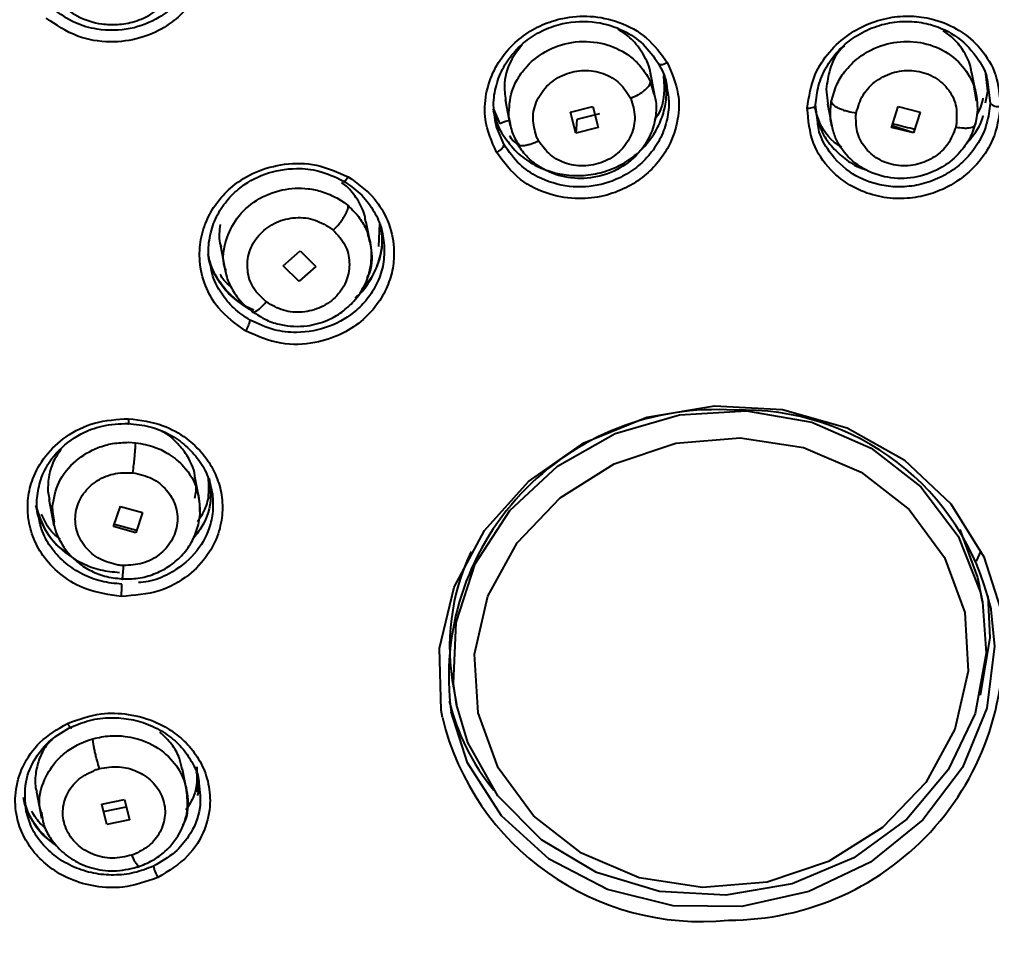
# Model space of a CAD drawing. Header units: millimetres. Extents: x 13235 to 13829, y -4257 to -3417.
# Drawn here: x 13454.55 to 13459.81, y -3762.68 to -3757.67 of the extents above; entities that cross this region are included whole.
import ezdxf

# ---------------------------------------------------------------- set-up
doc = ezdxf.new("R2010")
doc.units = ezdxf.units.MM
doc.header["$LTSCALE"] = 0.1
doc.layers.get('0').update_dxf_attribs({"lineweight": 15})
doc.layers.add('DIM', color=3, linetype='Continuous', lineweight=9)
doc.styles.add('ARIAL', font='arial.ttf')
doc.dimstyles.new('사본 ISO-25', dxfattribs={"dimtxt": 4, "dimasz": 3.5, "dimexe": 0.5, "dimexo": 0.625, "dimgap": 1.5, "dimtad": 1, "dimtih": 1, "dimtoh": 1, "dimdec": 1, "dimlfac": 4, "dimdsep": 46, "dimtxsty": 'ARIAL', "dimcen": 0, "dimclrd": 3, "dimclre": 3, "dimclrt": 3, "dimadec": 1, "dimazin": 0, "dimtfac": 1, "dimtdec": 1, "dimtmove": 0, "dimatfit": 3, "dimfxl": 1.25, "dimtfill": 1, "dimarcsym": 0})

# ---------------------------------------------------------------- blocks, each defined once
blk = doc.blocks.new('*D105')
at = {"layer": 'Defpoints', "color": 0, "transparency": 16777216}
for p in [(13444.4854, -3661.5441), (13548.0252, -4163.6001), (13562.3197, -4163.6001)]:
    blk.add_point(p, dxfattribs=at)
at = {"layer": 'DIM', "color": 3, "lineweight": -2, "transparency": 16777216}
for p, q in [((13445.1104, -3661.5441), (13562.8197, -3661.5441)), ((13562.3197, -3665.0441), (13562.3197, -3909.6312)), ((13562.3197, -4160.1001), (13562.3197, -3917.8754)), ((13548.6502, -4163.6001), (13562.8197, -4163.6001))]:
    blk.add_line(p, q, dxfattribs=at)
at = {"layer": 'DIM', "color": 3, "transparency": 16777216}
for points in [[(13561.7364, -3665.0441), (13562.903, -3665.0441), (13562.3197, -3661.5441)], [(13561.7364, -4160.1001), (13562.903, -4160.1001), (13562.3197, -4163.6001)]]:
    blk.add_solid(points, dxfattribs=at)
at = {"layer": 'DIM', "color": 3, "transparency": 16777216, "insert": (13562.3197, -3913.7533), "char_height": 4, "attachment_point": 5, "style": 'ARIAL', "bg_fill": 3, "box_fill_scale": 1.1, "bg_fill_color": 256, "bg_fill_true_color": 13158600, "bg_fill_transparency": 0}
blk.add_mtext('(2280)', dxfattribs=at)

msp = doc.modelspace()

# ---------------------------------------------------------------- linework, layer by layer
at = {"linetype": 'Continuous', "lineweight": 25}
for p, q in [((13457.991, -3758.0952), (13457.9631, -3757.9526)), ((13457.9488, -3757.9789), (13457.9642, -3758.0087)), ((13459.7321, -3758.095), (13459.706, -3757.9615)), ((13459.7909, -3758.0611), (13459.7801, -3757.9664)), ((13459.7875, -3757.9982), (13459.8036, -3758.1259)), ((13457.9642, -3758.0087), (13457.984, -3758.0769)), ((13458.9172, -3758.0491), (13458.926, -3758.1284)), ((13459.7303, -3758.1156), (13459.7179, -3758.0375)), ((13457.178, -3758.106), (13457.2058, -3758.2485)), ((13459.7792, -3758.1236), (13459.7909, -3758.0611)), ((13457.1515, -3758.2376), (13457.1174, -3758.1572)), ((13457.5321, -3758.1738), (13457.6537, -3758.1444)), ((13457.6535, -3758.1444), (13457.6819, -3758.2579)), ((13458.8713, -3758.2294), (13458.8594, -3758.1354)), ((13458.9235, -3758.1287), (13458.9469, -3758.2484)), ((13458.9398, -3758.1647), (13458.9444, -3758.1192)), ((13459.2704, -3758.2587), (13459.3067, -3758.1443)), ((13459.3066, -3758.1443), (13459.4257, -3758.1736)), ((13459.7356, -3758.16), (13459.7309, -3758.2055)), ((13457.1471, -3758.2738), (13457.1161, -3758.1674)), ((13457.2071, -3758.2381), (13457.1984, -3758.1971)), ((13457.5608, -3758.2881), (13457.5322, -3758.1738)), ((13457.567, -3758.2136), (13457.5605, -3758.2872)), ((13457.6894, -3758.184), (13457.567, -3758.2136)), ((13459.4256, -3758.1735), (13459.3895, -3758.287)), ((13459.7309, -3758.2055), (13459.7251, -3758.233)), ((13457.1726, -3758.3509), (13457.1319, -3758.2542)), ((13457.6819, -3758.2579), (13457.5605, -3758.2872)), ((13459.3896, -3758.287), (13459.2706, -3758.2577)), ((13459.3896, -3758.287), (13459.2739, -3758.2475)), ((13457.2444, -3758.3461), (13457.2412, -3758.3405)), ((13456.2672, -3758.6387), (13456.3072, -3758.6644)), ((13456.3072, -3758.6644), (13456.3297, -3758.6822)), ((13456.4497, -3758.8877), (13456.4265, -3758.7693)), ((13456.4974, -3758.7781), (13456.4934, -3758.901)), ((13455.6366, -3758.8983), (13455.6645, -3759.0411)), ((13455.9772, -3759.0063), (13456.0687, -3758.9261)), ((13456.0686, -3758.9262), (13456.1541, -3759.0103)), ((13456.0634, -3759.091), (13455.9773, -3759.0062)), ((13456.1541, -3759.0102), (13456.0626, -3759.0904)), ((13455.8188, -3759.2463), (13455.7747, -3759.2268)), ((13455.1415, -3759.9625), (13455.1774, -3759.9648)), ((13455.521, -3760.2601), (13455.4989, -3760.147)), ((13454.7027, -3760.2274), (13454.7112, -3760.2726)), ((13454.708, -3760.2708), (13454.7359, -3760.4135)), ((13454.739, -3760.3952), (13454.7267, -3760.3156)), ((13455.0587, -3760.4187), (13455.0956, -3760.3092)), ((13455.0955, -3760.3093), (13455.2153, -3760.3426)), ((13455.2153, -3760.3425), (13455.1785, -3760.452)), ((13455.1795, -3760.4522), (13455.0587, -3760.4186)), ((13455.0631, -3760.4058), (13455.1828, -3760.4391)), ((13459.7295, -3760.6059), (13459.7556, -3760.5507)), ((13459.7621, -3760.8258), (13459.746, -3760.7437)), ((13459.8042, -3761.0215), (13459.7927, -3760.7945)), ((13459.7513, -3761.332), (13459.8042, -3761.0215)), ((13456.8998, -3761.2997), (13456.9159, -3761.3818)), ((13454.8732, -3761.5956), (13454.918, -3761.5769)), ((13454.918, -3761.5769), (13454.9465, -3761.5679)), ((13455.4539, -3761.8446), (13455.4322, -3761.7331)), ((13454.6409, -3761.8552), (13454.6688, -3761.9979)), ((13454.9949, -3761.923), (13455.1172, -3761.8977)), ((13455.1172, -3761.8977), (13455.1449, -3762.0072)), ((13455.0226, -3762.0326), (13454.995, -3761.923)), ((13455.0048, -3761.9618), (13455.127, -3761.9364)), ((13455.1453, -3762.007), (13455.0226, -3762.0325))]:
    msp.add_line(p, q, dxfattribs=at)
at = {"linetype": 'Continuous', "lineweight": 25, "flags": 128}
for points in [[(13458.0083, -3757.9108), (13458.0096, -3757.9139), (13458.0127, -3757.916), (13458.0173, -3757.917), (13458.0233, -3757.9168), (13458.0306, -3757.9155), (13458.0386, -3757.913), (13458.0473, -3757.9096), (13458.0561, -3757.9053)], [(13458.8143, -3758.1529), (13458.8239, -3758.1525), (13458.8329, -3758.1515), (13458.841, -3758.1499), (13458.848, -3758.1477), (13458.8534, -3758.1451), (13458.8573, -3758.1421), (13458.8593, -3758.1388), (13458.8594, -3758.1354)], [(13456.3005, -3758.5457), (13456.3011, -3758.5488), (13456.3029, -3758.5501), (13456.3056, -3758.5497), (13456.3091, -3758.5476), (13456.3134, -3758.5438), (13456.3182, -3758.5385), (13456.3234, -3758.532), (13456.3287, -3758.5244)], [(13456.8386, -3761.4537), (13456.8314, -3761.4132), (13456.8224, -3761.0775), (13456.9022, -3760.7464), (13457.0661, -3760.4394), (13457.3045, -3760.174), (13457.6037, -3759.9659), (13457.9463, -3759.8271), (13458.3123, -3759.7656), (13458.6804, -3759.7851), (13459.0294, -3759.8843), (13459.3388, -3760.0576), (13459.5907, -3760.2949), (13459.7705, -3760.5823), (13459.861, -3760.8651)], [(13456.9159, -3761.3818), (13456.8994, -3761.2686), (13456.9133, -3760.9392), (13457.0169, -3760.6202), (13457.2035, -3760.3315), (13457.4614, -3760.0913), (13457.7745, -3759.9148), (13458.123, -3759.8129), (13458.4851, -3759.7922), (13458.8381, -3759.8539), (13459.1597, -3759.9941), (13459.4297, -3760.204), (13459.6311, -3760.4705), (13459.7514, -3760.7768), (13459.7621, -3760.8258)], [(13455.1399, -3759.8346), (13455.1395, -3759.8434), (13455.1391, -3759.851), (13455.1388, -3759.8572), (13455.1385, -3759.8617), (13455.1382, -3759.8644), (13455.138, -3759.865), (13455.1378, -3759.8637), (13455.1378, -3759.8604)], [(13458.2472, -3762.3739), (13457.9048, -3762.3206), (13457.5926, -3762.1879), (13457.3321, -3761.9848), (13457.1408, -3761.7253), (13457.0319, -3761.427), (13457.0128, -3761.1102), (13457.0847, -3760.7965), (13457.2428, -3760.5073), (13457.4763, -3760.2623), (13457.7693, -3760.0783), (13458.1018, -3759.9676), (13458.4511, -3759.9379), (13458.7935, -3759.9913), (13459.1057, -3760.124), (13459.3662, -3760.327), (13459.5575, -3760.5865), (13459.6664, -3760.8849), (13459.6855, -3761.2017), (13459.6136, -3761.5153), (13459.4555, -3761.8045), (13459.222, -3762.0495), (13458.929, -3762.2336), (13458.5965, -3762.3442), (13458.2472, -3762.3739)], [(13459.6401, -3760.4353), (13459.7354, -3760.6947), (13459.746, -3760.7437)], [(13459.7621, -3760.8258), (13459.7829, -3761.1036), (13459.7237, -3761.4304), (13459.5775, -3761.7367), (13459.3535, -3762.0032), (13459.0657, -3762.2132), (13458.7323, -3762.3535), (13458.3741, -3762.4153), (13458.0137, -3762.3947), (13457.6738, -3762.2929), (13457.3757, -3762.1164), (13457.1381, -3761.8763), (13456.9759, -3761.5877), (13456.9159, -3761.3818)], [(13459.8053, -3760.8518), (13459.8277, -3761.0661), (13459.7863, -3761.4031), (13459.6544, -3761.7234), (13459.4402, -3762.0069), (13459.1572, -3762.2357), (13458.8233, -3762.3955), (13458.4593, -3762.4762), (13458.0881, -3762.4728), (13457.7331, -3762.3854), (13457.4166, -3762.2196), (13457.1585, -3761.9858), (13456.9749, -3761.6986), (13456.8856, -3761.4226)], [(13454.8083, -3761.4849), (13454.8129, -3761.4924), (13454.8174, -3761.4988), (13454.8215, -3761.5037), (13454.8251, -3761.5071), (13454.828, -3761.5087), (13454.8301, -3761.5084), (13454.8314, -3761.5064), (13454.8317, -3761.5026)]]:
    msp.add_lwpolyline(points, dxfattribs=at)
at = {"linetype": 'Continuous', "lineweight": 25}
for centre, radius, start, end in [((13459.8483, -3758.0807), 0.0636, 225.2704, 279.9589), ((13457.217, -3758.3518), 0.1317, 97.2094, 119.8324), ((13457.1085, -3758.3267), 0.0685, 289.2709, 339.2729), ((13455.6612, -3759.2756), 0.1389, 323.0366, 349.4898), ((13458.3184, -3761.231), 1.4455, 86.0554, 187.6139), ((13458.4664, -3761.1627), 1.3746, 13.0735, 92.0267), ((13458.0924, -3761.0706), 1.2144, 154.7774, 190.8757), ((13453.3167, -3760.7163), 1.7865, 357.415, 359.5323), ((13458.3894, -3761.0655), 1.4852, 269.9032, 7.7577), ((13458.0812, -3761.0642), 1.2423, 193.9797, 219.0446), ((13458.241, -3761.1156), 1.4425, 193.5528, 275.806), ((13455.4409, -3762.2296), 0.1682, 189.5998, 212.2738)]:
    msp.add_arc(centre, radius, start, end, dxfattribs=at)
for points, knots in [([(13456.1846, -3750.0755), (13455.8821, -3750.1416), (13455.457, -3750.2345), (13454.8419, -3750.4204), (13454.3233, -3750.6005), (13453.7184, -3750.8503), (13453.1004, -3751.1496), (13452.4752, -3751.5032), (13451.8572, -3751.9094), (13451.2566, -3752.3668), (13450.682, -3752.8734), (13450.1412, -3753.4265), (13449.6406, -3754.0233), (13449.1862, -3754.6604), (13448.7833, -3755.3344), (13448.436, -3756.041), (13448.1514, -3756.7764), (13447.9414, -3757.4716), (13447.8593, -3757.9246), (13447.8238, -3758.1201)], [0, 0, 0, 0, 0.072858, 0.102382, 0.151396, 0.20232, 0.256976, 0.314058, 0.373046, 0.433526, 0.495213, 0.557901, 0.621443, 0.685734, 0.750702, 0.816301, 0.882503, 0.949299, 1, 1, 1, 1]), ([(13457.8264, -3769.9208), (13457.3753, -3769.9051), (13456.465, -3769.8734), (13455.0185, -3769.5966), (13453.5094, -3769.0945), (13452.0286, -3768.311), (13450.7112, -3767.3006), (13449.6177, -3766.1061), (13448.7598, -3764.7416), (13448.201, -3763.3304), (13447.9089, -3761.9047), (13447.8564, -3760.5721), (13448.0047, -3759.2767), (13448.3532, -3757.9497), (13448.9669, -3756.5572), (13449.8849, -3755.1791), (13451.0493, -3753.9411), (13452.4057, -3752.8997), (13453.9405, -3752.0653), (13455.5147, -3751.5059), (13457.0953, -3751.173), (13458.1096, -3751.1334), (13458.6223, -3751.1134)], [0, 0, 0, 0, 0.041768, 0.084276, 0.137195, 0.191649, 0.244568, 0.299021, 0.351941, 0.406395, 0.452689, 0.499999, 0.541767, 0.584275, 0.637195, 0.691649, 0.744569, 0.799023, 0.851943, 0.906397, 0.952691, 1, 1, 1, 1]), ([(13458.6223, -3751.1134), (13459.0734, -3751.1289), (13459.9835, -3751.1602), (13461.4299, -3751.436), (13462.9389, -3751.9375), (13464.4196, -3752.7205), (13465.7373, -3753.7323), (13466.8307, -3754.9264), (13467.6887, -3756.2911), (13468.2715, -3757.7628), (13468.573, -3759.3263), (13468.5795, -3760.9096), (13468.2906, -3762.4955), (13467.72, -3764.0119), (13466.8734, -3765.442), (13465.79, -3766.7204), (13464.4809, -3767.8323), (13463.0067, -3768.7289), (13461.3832, -3769.3954), (13459.6451, -3769.8351), (13458.4405, -3769.8919), (13457.8264, -3769.9208)], [0, 0, 0, 0, 0.041773, 0.084286, 0.13721, 0.19167, 0.244595, 0.299054, 0.351979, 0.406439, 0.459364, 0.513823, 0.566748, 0.621208, 0.674132, 0.728592, 0.781517, 0.835976, 0.888901, 0.94336, 1, 1, 1, 1]), ([(13458.3325, -3752.3823), (13458.2563, -3752.3838), (13457.9486, -3752.3898), (13457.4381, -3752.4389), (13456.8744, -3752.5226), (13456.3052, -3752.6375), (13455.7229, -3752.7885), (13455.0506, -3753.0133), (13454.3815, -3753.2901), (13453.778, -3753.5943), (13453.334, -3753.8558), (13453.0256, -3754.0539), (13452.7612, -3754.235), (13452.4803, -3754.443), (13452.227, -3754.6458), (13451.9901, -3754.8478), (13451.6812, -3755.1292), (13451.3278, -3755.4878), (13450.9685, -3755.9018), (13450.6936, -3756.2563), (13450.4118, -3756.6574), (13450.1531, -3757.0737), (13449.9029, -3757.5425), (13449.6801, -3758.0257), (13449.4913, -3758.5204), (13449.3518, -3758.9782), (13449.2546, -3759.3658), (13449.1711, -3759.7792), (13449.1033, -3760.2464), (13449.0828, -3760.5858), (13449.0731, -3760.745)], [0, 0, 0, 0, 0.016152, 0.06518, 0.108195, 0.136441, 0.187727, 0.235089, 0.286244, 0.341117, 0.378772, 0.39631, 0.419682, 0.447617, 0.471622, 0.489801, 0.515124, 0.562464, 0.599762, 0.635688, 0.661677, 0.708732, 0.745176, 0.781227, 0.829118, 0.865649, 0.890819, 0.920962, 0.962932, 1, 1, 1, 1]), ([(13455.3963, -3756.9252), (13455.4347, -3756.9644), (13455.5048, -3757.0358), (13455.5665, -3757.1829), (13455.5797, -3757.3278), (13455.5481, -3757.4629), (13455.4946, -3757.5666), (13455.4216, -3757.6518), (13455.3251, -3757.7249), (13455.1974, -3757.7808), (13455.0345, -3757.8019), (13454.8517, -3757.7721), (13454.7484, -3757.7018), (13454.6944, -3757.665)], [0, 0, 0, 0, 0.101929, 0.185933, 0.299556, 0.376403, 0.449663, 0.519328, 0.585392, 0.672932, 0.771234, 0.880251, 1, 1, 1, 1]), ([(13455.5174, -3757.2217), (13455.52, -3757.2567), (13455.5252, -3757.327), (13455.5003, -3757.4301), (13455.4537, -3757.5233), (13455.3877, -3757.6019), (13455.2896, -3757.6769), (13455.1475, -3757.7323), (13454.9871, -3757.7345), (13454.8406, -3757.6936), (13454.7679, -3757.6417), (13454.728, -3757.6133)], [0, 0, 0, 0, 0.09578, 0.192149, 0.285708, 0.376529, 0.464691, 0.610535, 0.766024, 0.871547, 1, 1, 1, 1]), ([(13454.6559, -3757.3002), (13454.6544, -3757.3083), (13454.6454, -3757.3558), (13454.6704, -3757.4361), (13454.7148, -3757.5243), (13454.7765, -3757.5975), (13454.8669, -3757.6631), (13454.9755, -3757.6982), (13455.0825, -3757.7024), (13455.1755, -3757.6855), (13455.2713, -3757.6441), (13455.3228, -3757.5956), (13455.3495, -3757.5704)], [0, 0, 0, 0, 0.025593, 0.149287, 0.248701, 0.336038, 0.450486, 0.59548, 0.681622, 0.77809, 0.884738, 1, 1, 1, 1]), ([(13457.1311, -3758.3913), (13457.1062, -3758.3335), (13457.0626, -3758.2326), (13457.0702, -3758.0758), (13457.1123, -3757.9481), (13457.1841, -3757.8407), (13457.2739, -3757.7581), (13457.3771, -3757.6984), (13457.4995, -3757.6591), (13457.6436, -3757.6483), (13457.8017, -3757.6819), (13457.9539, -3757.7651), (13458.0213, -3757.8575), (13458.0561, -3757.9053)], [0, 0, 0, 0, 0.120667, 0.21073, 0.298186, 0.376477, 0.451807, 0.522703, 0.593579, 0.684213, 0.782157, 0.887406, 1, 1, 1, 1]), ([(13457.1319, -3758.2542), (13457.1249, -3758.2198), (13457.1106, -3758.1499), (13457.1233, -3758.042), (13457.1603, -3757.9409), (13457.2197, -3757.8527), (13457.2967, -3757.7801), (13457.3882, -3757.7254), (13457.514, -3757.6829), (13457.6662, -3757.6771), (13457.8157, -3757.7248), (13457.933, -3757.8031), (13457.9827, -3757.8743), (13458.0083, -3757.9108)], [0, 0, 0, 0, 0.080939, 0.164797, 0.246644, 0.325229, 0.401909, 0.47978, 0.556924, 0.689283, 0.802154, 0.898413, 1, 1, 1, 1]), ([(13458.8143, -3758.1529), (13458.8236, -3758.0904), (13458.8399, -3757.9812), (13458.9292, -3757.8457), (13459.0321, -3757.7522), (13459.1498, -3757.6891), (13459.2702, -3757.6568), (13459.3907, -3757.6508), (13459.5157, -3757.6717), (13459.6442, -3757.7277), (13459.761, -3757.8296), (13459.8465, -3757.9726), (13459.855, -3758.0851), (13459.8593, -3758.1433)], [0, 0, 0, 0, 0.120535, 0.210535, 0.298079, 0.374841, 0.451939, 0.522806, 0.593655, 0.684315, 0.782255, 0.887469, 1, 1, 1, 1]), ([(13458.8594, -3758.1354), (13458.8631, -3758.1004), (13458.8704, -3758.0302), (13458.9134, -3757.9309), (13458.9772, -3757.8423), (13459.0619, -3757.7685), (13459.1625, -3757.7146), (13459.2716, -3757.6849), (13459.38, -3757.6796), (13459.5033, -3757.7001), (13459.6369, -3757.7631), (13459.7342, -3757.8729), (13459.7826, -3757.9575), (13459.7873, -3757.9968), (13459.7875, -3757.9982)], [0, 0, 0, 0, 0.082523, 0.165061, 0.246314, 0.329013, 0.414741, 0.497523, 0.577384, 0.654352, 0.777287, 0.90638, 0.996653, 1, 1, 1, 1]), ([(13457.9255, -3757.86), (13457.9063, -3757.8313), (13457.8704, -3757.7778), (13457.8155, -3757.7416), (13457.79, -3757.7248)], [0, 0, 0, 0, 0.536733, 1, 1, 1, 1]), ([(13459.7031, -3757.9618), (13459.7024, -3757.9534), (13459.6988, -3757.913), (13459.666, -3757.8492), (13459.6149, -3757.7795), (13459.5705, -3757.7474), (13459.5507, -3757.7331)], [0, 0, 0, 0, 0.088886, 0.432064, 0.745894, 1, 1, 1, 1]), ([(13457.1984, -3758.1971), (13457.2004, -3758.1505), (13457.2036, -3758.0777), (13457.2473, -3757.9874), (13457.3073, -3757.9071), (13457.4096, -3757.8296), (13457.5592, -3757.7847), (13457.7129, -3757.7953), (13457.8271, -3757.848), (13457.9036, -3757.9121), (13457.9333, -3757.9561), (13457.9488, -3757.9789)], [0, 0, 0, 0, 0.137735, 0.215126, 0.288964, 0.425401, 0.56743, 0.712031, 0.843333, 0.918563, 1, 1, 1, 1]), ([(13458.9444, -3758.1192), (13458.9524, -3758.0874), (13458.9669, -3758.0297), (13459.0183, -3757.9474), (13459.0995, -3757.8654), (13459.2238, -3757.8022), (13459.3741, -3757.7834), (13459.5182, -3757.8153), (13459.6372, -3757.8941), (13459.7034, -3757.9909), (13459.7331, -3758.0814), (13459.7347, -3758.1331), (13459.7356, -3758.16)], [0, 0, 0, 0, 0.086781, 0.157281, 0.249064, 0.378152, 0.496957, 0.619465, 0.744559, 0.861048, 0.927774, 1, 1, 1, 1]), ([(13457.27, -3757.8105), (13457.2484, -3757.8378), (13457.1964, -3757.9037), (13457.1679, -3758.0165), (13457.1786, -3758.0921), (13457.1827, -3758.121)], [0, 0, 0, 0, 0.304944, 0.734854, 1, 1, 1, 1]), ([(13459.015, -3757.8149), (13459.0064, -3757.8231), (13458.97, -3757.858), (13458.9317, -3757.9396), (13458.922, -3758.0126), (13458.9172, -3758.0491)], [0, 0, 0, 0, 0.13436, 0.567115, 1, 1, 1, 1]), ([(13457.9652, -3757.9694), (13457.9651, -3757.9669), (13457.9639, -3757.928), (13457.9441, -3757.8929), (13457.9255, -3757.86)], [0, 0, 0, 0, 0.063317, 1, 1, 1, 1]), ([(13458.0561, -3757.9053), (13458.0803, -3757.9606), (13458.1232, -3758.0586), (13458.1185, -3758.2186), (13458.0767, -3758.3445), (13458.0094, -3758.4464), (13457.9321, -3758.524), (13457.832, -3758.5887), (13457.7113, -3758.6327), (13457.5697, -3758.649), (13457.4116, -3758.6245), (13457.2454, -3758.5442), (13457.1707, -3758.4443), (13457.1311, -3758.3913)], [0, 0, 0, 0, 0.115846, 0.20532, 0.30441, 0.366897, 0.434361, 0.506805, 0.584213, 0.666513, 0.763284, 0.874453, 1, 1, 1, 1]), ([(13457.348, -3758.3057), (13457.339, -3758.2734), (13457.3209, -3758.2087), (13457.3462, -3758.1073), (13457.4074, -3758.0218), (13457.4987, -3757.9637), (13457.6058, -3757.9418), (13457.7121, -3757.9598), (13457.8051, -3758.0135), (13457.8405, -3758.0714), (13457.8581, -3758.1004)], [0, 0, 0, 0, 0.124865, 0.250196, 0.375239, 0.500017, 0.624702, 0.749522, 0.874626, 1, 1, 1, 1]), ([(13458.0083, -3757.9108), (13458.0262, -3757.9441), (13458.0485, -3757.9857), (13458.0531, -3758.0318), (13458.0541, -3758.041)], [0, 0, 0, 0, 0.801323, 1, 1, 1, 1]), ([(13459.0797, -3758.1774), (13459.0893, -3758.1442), (13459.1086, -3758.0779), (13459.1853, -3757.9991), (13459.2844, -3757.9517), (13459.3942, -3757.9432), (13459.4974, -3757.9747), (13459.5776, -3758.0415), (13459.6262, -3758.1338), (13459.6232, -3758.202), (13459.6218, -3758.2361)], [0, 0, 0, 0, 0.1250713, 0.2503639, 0.3753648, 0.5001012, 0.6247538, 0.7495529, 0.8746443, 1, 1, 1, 1]), ([(13457.1602, -3758.2875), (13457.1823, -3758.32), (13457.2246, -3758.3823), (13457.3128, -3758.4495), (13457.4045, -3758.4929), (13457.5015, -3758.5164), (13457.6027, -3758.5203), (13457.7068, -3758.5023), (13457.8049, -3758.463), (13457.9094, -3758.3926), (13457.9882, -3758.2978), (13458.0351, -3758.1897), (13458.0572, -3758.088), (13458.0483, -3758.0162), (13458.0434, -3757.9768)], [0, 0, 0, 0, 0.0915361, 0.1755703, 0.2521082, 0.3211609, 0.3989612, 0.476906, 0.5550359, 0.6333915, 0.7587987, 0.8299742, 0.906639, 1, 1, 1, 1]), ([(13458.0353, -3757.9766), (13458.0376, -3758.0025), (13458.0445, -3758.0806), (13458.0253, -3758.1678), (13457.9888, -3758.2121), (13457.9872, -3758.214)], [0, 0, 0, 0, 0.321141, 0.97062, 1, 1, 1, 1]), ([(13458.0541, -3758.041), (13458.0589, -3758.0685), (13458.0697, -3758.1291), (13458.0554, -3758.2261), (13458.0188, -3758.3242), (13457.9587, -3758.4122), (13457.8817, -3758.4834), (13457.7937, -3758.5355), (13457.6757, -3758.5765), (13457.5214, -3758.5866), (13457.3684, -3758.5395), (13457.2472, -3758.4572), (13457.1987, -3758.3882), (13457.1726, -3758.3509)], [0, 0, 0, 0, 0.066295, 0.145906, 0.228482, 0.310443, 0.389466, 0.465571, 0.538784, 0.667436, 0.802838, 0.893478, 1, 1, 1, 1]), ([(13457.9642, -3758.0087), (13457.9635, -3758.015), (13457.9624, -3758.0247), (13457.9497, -3758.0411), (13457.9361, -3758.0543), (13457.9189, -3758.0675), (13457.8936, -3758.0838), (13457.8721, -3758.0939), (13457.8581, -3758.1004)], [0, 0, 0, 0, 0.243137, 0.372935, 0.504739, 0.635853, 0.763663, 1, 1, 1, 1]), ([(13457.984, -3758.0769), (13457.9872, -3758.0868), (13457.9988, -3758.1225), (13457.9958, -3758.1943), (13457.9706, -3758.3019), (13457.8952, -3758.4141), (13457.7702, -3758.5016), (13457.627, -3758.5398), (13457.4794, -3758.5287), (13457.3677, -3758.4785), (13457.2894, -3758.4128), (13457.2597, -3758.3688), (13457.2444, -3758.3461)], [0, 0, 0, 0, 0.029624, 0.106652, 0.200064, 0.339057, 0.466488, 0.599403, 0.719892, 0.850976, 0.923318, 1, 1, 1, 1]), ([(13457.8581, -3758.1004), (13457.8685, -3758.1333), (13457.8887, -3758.1974), (13457.8667, -3758.2977), (13457.8108, -3758.3831), (13457.7234, -3758.4449), (13457.6169, -3758.4716), (13457.5106, -3758.4582), (13457.4172, -3758.4105), (13457.379, -3758.3571), (13457.3599, -3758.3303)], [0, 0, 0, 0, 0.129909, 0.253103, 0.374834, 0.500547, 0.629266, 0.755203, 0.87703, 1, 1, 1, 1]), ([(13459.7645, -3758.0983), (13459.7613, -3758.1147), (13459.7554, -3758.1457), (13459.74, -3758.174), (13459.7327, -3758.1874)], [0, 0, 0, 0, 0.5284572, 1, 1, 1, 1]), ([(13457.1143, -3758.1563), (13457.1159, -3758.1688), (13457.122, -3758.215), (13457.144, -3758.2569), (13457.1602, -3758.2875)], [0, 0, 0, 0, 0.268525, 1, 1, 1, 1]), ([(13459.8593, -3758.1433), (13459.8507, -3758.2033), (13459.8353, -3758.3097), (13459.7467, -3758.4494), (13459.6444, -3758.542), (13459.5331, -3758.6017), (13459.4262, -3758.6352), (13459.3067, -3758.6469), (13459.1807, -3758.6309), (13459.0514, -3758.5809), (13458.9297, -3758.4871), (13458.8307, -3758.3404), (13458.82, -3758.2179), (13458.8143, -3758.1529)], [0, 0, 0, 0, 0.115837, 0.20532, 0.304486, 0.367013, 0.434486, 0.506905, 0.584256, 0.666585, 0.763359, 0.874503, 1, 1, 1, 1]), ([(13459.0013, -3758.3631), (13458.9931, -3758.3585), (13458.9338, -3758.3254), (13458.881, -3758.2474), (13458.8621, -3758.1728), (13458.8571, -3758.153)], [0, 0, 0, 0, 0.104288, 0.761757, 1, 1, 1, 1]), ([(13459.8036, -3758.1259), (13459.7995, -3758.163), (13459.7914, -3758.2374), (13459.7447, -3758.3392), (13459.6781, -3758.427), (13459.5944, -3758.4971), (13459.497, -3758.5477), (13459.3938, -3758.5758), (13459.2914, -3758.5819), (13459.1693, -3758.5645), (13459.0319, -3758.5032), (13458.9287, -3758.3913), (13458.8773, -3758.2934), (13458.8725, -3758.2425), (13458.8713, -3758.2294)], [0, 0, 0, 0, 0.085205, 0.170428, 0.247395, 0.327229, 0.406439, 0.482811, 0.556366, 0.627127, 0.751472, 0.882345, 0.969941, 1, 1, 1, 1]), ([(13458.9444, -3758.1192), (13458.9476, -3758.125), (13458.9524, -3758.1339), (13458.9706, -3758.1459), (13458.9884, -3758.1548), (13459.0097, -3758.1628), (13459.0399, -3758.1715), (13459.0641, -3758.1751), (13459.0797, -3758.1774)], [0, 0, 0, 0, 0.239396, 0.368321, 0.499999, 0.631677, 0.760603, 1, 1, 1, 1]), ([(13457.1991, -3758.2069), (13457.2039, -3758.2348), (13457.2132, -3758.2898), (13457.243, -3758.3371), (13457.2577, -3758.3605)], [0, 0, 0, 0, 0.507224, 1, 1, 1, 1]), ([(13458.8694, -3758.2139), (13458.8776, -3758.2385), (13458.896, -3758.2937), (13458.9484, -3758.3657), (13459.0188, -3758.4298), (13459.0818, -3758.4708), (13459.1249, -3758.4834), (13459.1352, -3758.4865)], [0, 0, 0, 0, 0.198645, 0.446231, 0.669602, 0.920607, 1, 1, 1, 1]), ([(13458.946, -3758.243), (13458.9459, -3758.2424), (13458.9383, -3758.2174), (13458.939, -3758.1907), (13458.9398, -3758.1647)], [0, 0, 0, 0, 0.022125, 1, 1, 1, 1]), ([(13459.0774, -3758.1959), (13459.0777, -3758.1928), (13459.0783, -3758.1866), (13459.0792, -3758.1805), (13459.0797, -3758.1774)], [0, 0, 0, 0, 0.498382, 1, 1, 1, 1]), ([(13459.6178, -3758.2552), (13459.6059, -3758.2872), (13459.5826, -3758.3496), (13459.5058, -3758.4204), (13459.4113, -3758.4625), (13459.306, -3758.4697), (13459.2062, -3758.4393), (13459.1288, -3758.3766), (13459.0799, -3758.2916), (13459.0782, -3758.228), (13459.0774, -3758.1959)], [0, 0, 0, 0, 0.129039, 0.251836, 0.374259, 0.500609, 0.628869, 0.753959, 0.875844, 1, 1, 1, 1]), ([(13459.6722, -3758.3472), (13459.6842, -3758.3341), (13459.7253, -3758.2889), (13459.7585, -3758.2341), (13459.7663, -3758.1927), (13459.7663, -3758.1925)], [0, 0, 0, 0, 0.290551, 0.998058, 1, 1, 1, 1]), ([(13459.7251, -3758.233), (13459.7157, -3758.2615), (13459.6985, -3758.3139), (13459.6442, -3758.3929), (13459.5585, -3758.4713), (13459.4301, -3758.528), (13459.2826, -3758.5398), (13459.1434, -3758.5029), (13459.0316, -3758.4225), (13458.968, -3758.3287), (13458.9518, -3758.2655), (13458.946, -3758.243)], [0, 0, 0, 0, 0.087552, 0.160537, 0.271573, 0.409507, 0.538743, 0.672555, 0.805348, 0.930661, 1, 1, 1, 1]), ([(13459.3957, -3758.2677), (13459.3918, -3758.2668), (13459.3522, -3758.2571), (13459.3126, -3758.2473), (13459.2768, -3758.2385)], [0, 0, 0, 0, 0.096569, 1, 1, 1, 1]), ([(13459.6178, -3758.2552), (13459.6327, -3758.2573), (13459.6557, -3758.2606), (13459.6819, -3758.2602), (13459.6995, -3758.258), (13459.7129, -3758.2538), (13459.725, -3758.2463), (13459.7251, -3758.2382), (13459.7251, -3758.233)], [0, 0, 0, 0, 0.23902, 0.367697, 0.499178, 0.630779, 0.759801, 1, 1, 1, 1]), ([(13459.6218, -3758.2361), (13459.6212, -3758.2393), (13459.6201, -3758.2457), (13459.6186, -3758.252), (13459.6178, -3758.2552)], [0, 0, 0, 0, 0.49993, 1, 1, 1, 1]), ([(13457.2445, -3758.3463), (13457.2377, -3758.3417), (13457.2203, -3758.3301), (13457.209, -3758.3129), (13457.2021, -3758.3024)], [0, 0, 0, 0, 0.387633, 1, 1, 1, 1]), ([(13457.3599, -3758.3303), (13457.3577, -3758.3263), (13457.3534, -3758.3182), (13457.3498, -3758.3099), (13457.348, -3758.3057)], [0, 0, 0, 0, 0.497787, 1, 1, 1, 1]), ([(13457.3599, -3758.3303), (13457.3458, -3758.3366), (13457.3242, -3758.3464), (13457.2973, -3758.3538), (13457.2784, -3758.3569), (13457.2628, -3758.3569), (13457.2471, -3758.3533), (13457.2435, -3758.3455), (13457.2412, -3758.3405)], [0, 0, 0, 0, 0.237044, 0.365343, 0.496856, 0.628829, 0.758453, 1, 1, 1, 1]), ([(13455.7721, -3759.3591), (13455.7195, -3759.3209), (13455.6276, -3759.2544), (13455.5509, -3759.1169), (13455.5201, -3758.9885), (13455.5263, -3758.864), (13455.5615, -3758.7528), (13455.6207, -3758.6549), (13455.7076, -3758.5659), (13455.8288, -3758.4913), (13455.986, -3758.4485), (13456.1642, -3758.4507), (13456.2726, -3758.4993), (13456.3287, -3758.5244)], [0, 0, 0, 0, 0.120626, 0.21067, 0.298159, 0.376483, 0.451831, 0.522722, 0.593595, 0.68423, 0.782172, 0.887414, 1, 1, 1, 1]), ([(13455.5841, -3759.0037), (13455.5805, -3758.9891), (13455.5684, -3758.9403), (13455.5758, -3758.8538), (13455.6055, -3758.7531), (13455.6598, -3758.6633), (13455.7459, -3758.5745), (13455.8762, -3758.5001), (13456.0314, -3758.4732), (13456.179, -3758.4886), (13456.258, -3758.5257), (13456.3005, -3758.5457)], [0, 0, 0, 0, 0.044154, 0.147462, 0.250234, 0.349898, 0.446491, 0.598596, 0.758318, 0.87002, 1, 1, 1, 1]), ([(13456.3287, -3758.5244), (13456.3794, -3758.5607), (13456.4692, -3758.6251), (13456.55, -3758.7641), (13456.58, -3758.8908), (13456.5749, -3759.0085), (13456.548, -3759.1098), (13456.4942, -3759.2105), (13456.4112, -3759.3028), (13456.2952, -3759.3809), (13456.1429, -3759.4315), (13455.9539, -3759.4381), (13455.8351, -3759.3865), (13455.7721, -3759.3591)], [0, 0, 0, 0, 0.115851, 0.205327, 0.3044149, 0.3669347, 0.4344079, 0.5068344, 0.5842001, 0.6665224, 0.7633032, 0.8744688, 1, 1, 1, 1]), ([(13455.6611, -3759.0187), (13455.6605, -3759.0168), (13455.6454, -3758.9693), (13455.6605, -3758.8709), (13455.7204, -3758.7436), (13455.8287, -3758.6446), (13455.9661, -3758.5884), (13456.0921, -3758.5826), (13456.1926, -3758.6027), (13456.2417, -3758.6264), (13456.2672, -3758.6387)], [0, 0, 0, 0, 0.007328, 0.177973, 0.335021, 0.496969, 0.662329, 0.816321, 0.904526, 1, 1, 1, 1]), ([(13456.4242, -3758.7697), (13456.4225, -3758.758), (13456.4161, -3758.7144), (13456.3806, -3758.6472), (13456.3363, -3758.5868), (13456.302, -3758.5626), (13456.2932, -3758.5564)], [0, 0, 0, 0, 0.139669, 0.523103, 0.87833, 1, 1, 1, 1]), ([(13456.3005, -3758.5457), (13456.3325, -3758.5672), (13456.3965, -3758.6103), (13456.4643, -3758.6978), (13456.5103, -3758.7939), (13456.5194, -3758.8613), (13456.5241, -3758.8956)], [0, 0, 0, 0, 0.260379, 0.520814, 0.756027, 1, 1, 1, 1]), ([(13456.2483, -3758.8133), (13456.2589, -3758.802), (13456.2753, -3758.7847), (13456.2946, -3758.7593), (13456.3077, -3758.7397), (13456.3181, -3758.7214), (13456.3279, -3758.7), (13456.329, -3758.6892), (13456.3297, -3758.6822)], [0, 0, 0, 0, 0.2390194, 0.3676958, 0.4991771, 0.6307784, 0.7598004, 1, 1, 1, 1]), ([(13456.3297, -3758.6822), (13456.3513, -3758.7034), (13456.3912, -3758.7426), (13456.4359, -3758.8236), (13456.4599, -3758.9281), (13456.4587, -3759.0213), (13456.4322, -3759.0669), (13456.4299, -3759.071)], [0, 0, 0, 0, 0.207035, 0.382596, 0.638388, 0.967589, 1, 1, 1, 1]), ([(13455.6363, -3758.7823), (13455.6315, -3758.8165), (13455.6255, -3758.8585), (13455.6386, -3758.898), (13455.6411, -3758.9053)], [0, 0, 0, 0, 0.815328, 1, 1, 1, 1]), ([(13455.8855, -3759.2024), (13455.86, -3759.1785), (13455.8091, -3759.1308), (13455.7778, -3759.0314), (13455.7874, -3758.9295), (13455.8389, -3758.8382), (13455.9238, -3758.7717), (13456.0289, -3758.7407), (13456.1406, -3758.7473), (13456.202, -3758.783), (13456.2327, -3758.8008)], [0, 0, 0, 0, 0.125071, 0.250364, 0.375365, 0.500101, 0.624754, 0.749553, 0.874644, 1, 1, 1, 1]), ([(13456.3663, -3759.1795), (13456.3697, -3759.177), (13456.4005, -3759.1541), (13456.4439, -3759.0954), (13456.4994, -3758.9893), (13456.5201, -3758.878), (13456.5073, -3758.8029), (13456.5034, -3758.7797)], [0, 0, 0, 0, 0.027362, 0.252336, 0.477961, 0.839188, 1, 1, 1, 1]), ([(13456.5044, -3758.7874), (13456.5089, -3758.8226), (13456.518, -3758.8937), (13456.4917, -3758.9979), (13456.4526, -3759.08), (13456.4154, -3759.1193), (13456.403, -3759.1323)], [0, 0, 0, 0, 0.297568, 0.601344, 0.867384, 1, 1, 1, 1]), ([(13455.8084, -3759.2531), (13455.8337, -3759.2699), (13455.8815, -3759.3016), (13455.9825, -3759.3336), (13456.0981, -3759.339), (13456.2109, -3759.3079), (13456.2958, -3759.2595), (13456.3677, -3759.1951), (13456.4295, -3759.1024), (13456.4566, -3758.9997), (13456.4556, -3758.9054), (13456.4418, -3758.8568), (13456.4347, -3758.8315)], [0, 0, 0, 0, 0.092017, 0.173932, 0.314149, 0.428703, 0.516603, 0.605818, 0.716764, 0.847633, 0.920906, 1, 1, 1, 1]), ([(13456.2483, -3758.8133), (13456.2719, -3758.839), (13456.3179, -3758.8893), (13456.341, -3758.9875), (13456.3263, -3759.0853), (13456.2718, -3759.1732), (13456.1851, -3759.2358), (13456.0817, -3759.2626), (13455.9744, -3759.2543), (13455.9154, -3759.2198), (13455.8855, -3759.2024)], [0, 0, 0, 0, 0.12887, 0.251483, 0.374003, 0.500595, 0.628637, 0.753091, 0.874836, 1, 1, 1, 1]), ([(13456.2327, -3758.8008), (13456.2354, -3758.8028), (13456.2407, -3758.8069), (13456.2458, -3758.8112), (13456.2483, -3758.8133)], [0, 0, 0, 0, 0.49993, 1, 1, 1, 1]), ([(13456.5241, -3758.8956), (13456.5238, -3758.9299), (13456.5232, -3758.9974), (13456.4917, -3759.0934), (13456.4422, -3759.1778), (13456.3599, -3759.2664), (13456.2294, -3759.3448), (13456.0698, -3759.3738), (13455.9196, -3759.3581), (13455.8405, -3759.321), (13455.7977, -3759.3009)], [0, 0, 0, 0, 0.106228, 0.208647, 0.307285, 0.402175, 0.568934, 0.744443, 0.861929, 1, 1, 1, 1]), ([(13455.57, -3758.9389), (13455.5702, -3758.9429), (13455.5725, -3758.9996), (13455.6209, -3759.0848), (13455.6984, -3759.1798), (13455.7571, -3759.2187), (13455.7853, -3759.2375)], [0, 0, 0, 0, 0.032012, 0.459009, 0.739098, 1, 1, 1, 1]), ([(13455.7751, -3759.2267), (13455.7488, -3759.2085), (13455.6965, -3759.1721), (13455.6363, -3759.102), (13455.5916, -3759.0265), (13455.5772, -3758.972), (13455.5704, -3758.9461)], [0, 0, 0, 0, 0.2592475, 0.5153567, 0.7692446, 1, 1, 1, 1]), ([(13455.7977, -3759.3009), (13455.7674, -3759.2807), (13455.7067, -3759.2403), (13455.6397, -3759.1569), (13455.5966, -3759.0766), (13455.5875, -3759.0233), (13455.5841, -3759.0037)], [0, 0, 0, 0, 0.2813227, 0.5626962, 0.8397059, 1, 1, 1, 1]), ([(13455.6956, -3759.1199), (13455.6811, -3759.1086), (13455.6569, -3759.0899), (13455.642, -3759.0642), (13455.636, -3759.0539)], [0, 0, 0, 0, 0.599606, 1, 1, 1, 1]), ([(13455.6629, -3759.0187), (13455.6644, -3759.031), (13455.6694, -3759.0721), (13455.7, -3759.1371), (13455.7507, -3759.2089), (13455.7975, -3759.2441), (13455.8207, -3759.2615)], [0, 0, 0, 0, 0.124803, 0.420024, 0.713011, 1, 1, 1, 1]), ([(13455.8049, -3759.2483), (13455.8061, -3759.2519), (13455.8081, -3759.258), (13455.8176, -3759.2575), (13455.8283, -3759.2535), (13455.8414, -3759.245), (13455.8602, -3759.2298), (13455.8755, -3759.2132), (13455.8855, -3759.2024)], [0, 0, 0, 0, 0.193012, 0.3298, 0.469508, 0.609216, 0.746004, 1, 1, 1, 1]), ([(13455.1014, -3760.7969), (13455.035, -3760.788), (13454.9191, -3760.7725), (13454.7785, -3760.6896), (13454.6836, -3760.5944), (13454.6217, -3760.4858), (13454.5928, -3760.375), (13454.592, -3760.264), (13454.6201, -3760.149), (13454.6859, -3760.031), (13454.8001, -3759.9238), (13454.9569, -3759.8456), (13455.0775, -3759.8384), (13455.1399, -3759.8346)], [0, 0, 0, 0, 0.1206383, 0.2106826, 0.2981356, 0.374823, 0.4518455, 0.5227256, 0.5935866, 0.6842285, 0.7821737, 0.8874168, 1, 1, 1, 1]), ([(13455.1399, -3759.8346), (13455.2036, -3759.8428), (13455.3165, -3759.8575), (13455.4615, -3759.9398), (13455.5556, -3760.0344), (13455.6142, -3760.1372), (13455.645, -3760.2359), (13455.6519, -3760.3459), (13455.6289, -3760.4619), (13455.5694, -3760.5806), (13455.4636, -3760.6922), (13455.3023, -3760.7827), (13455.171, -3760.7919), (13455.1014, -3760.7969)], [0, 0, 0, 0, 0.115863, 0.205351, 0.304464, 0.367061, 0.434565, 0.506974, 0.584275, 0.666619, 0.763394, 0.874528, 1, 1, 1, 1]), ([(13454.6533, -3760.3699), (13454.6511, -3760.3625), (13454.6399, -3760.3238), (13454.6433, -3760.249), (13454.6688, -3760.1348), (13454.7438, -3760.0118), (13454.8644, -3759.9192), (13455.0014, -3759.8661), (13455.0901, -3759.8624), (13455.1378, -3759.8604)], [0, 0, 0, 0, 0.02952, 0.155141, 0.283635, 0.480499, 0.68722, 0.831782, 1, 1, 1, 1]), ([(13455.1378, -3759.8604), (13455.1772, -3759.8644), (13455.256, -3759.8725), (13455.3621, -3759.9166), (13455.4524, -3759.9788), (13455.5227, -3760.0566), (13455.5734, -3760.1467), (13455.587, -3760.2119), (13455.5936, -3760.2439)], [0, 0, 0, 0, 0.1764615, 0.3529612, 0.5123654, 0.6777077, 0.8417939, 1, 1, 1, 1]), ([(13455.4986, -3760.1471), (13455.4985, -3760.1461), (13455.4951, -3760.1018), (13455.4616, -3760.0358), (13455.4003, -3759.9615), (13455.3569, -3759.9208), (13455.3268, -3759.9073), (13455.3225, -3759.9053)], [0, 0, 0, 0, 0.009764, 0.44581, 0.691683, 0.955562, 1, 1, 1, 1]), ([(13454.7753, -3760.0005), (13454.7616, -3760.0196), (13454.7308, -3760.0627), (13454.7047, -3760.141), (13454.7034, -3760.1985), (13454.7027, -3760.2274)], [0, 0, 0, 0, 0.284432, 0.640523, 1, 1, 1, 1]), ([(13454.7267, -3760.3156), (13454.7349, -3760.2688), (13454.7515, -3760.1743), (13454.8462, -3760.0589), (13454.9549, -3759.9948), (13455.0553, -3759.9657), (13455.112, -3759.9636), (13455.1415, -3759.9625)], [0, 0, 0, 0, 0.24718, 0.498834, 0.727346, 0.858272, 1, 1, 1, 1]), ([(13455.1628, -3760.1273), (13455.1647, -3760.1126), (13455.1678, -3760.09), (13455.1713, -3760.0578), (13455.1736, -3760.0334), (13455.1755, -3760.0109), (13455.1772, -3759.985), (13455.1773, -3759.9727), (13455.1774, -3759.9648)], [0, 0, 0, 0, 0.238525, 0.366984, 0.498331, 0.629922, 0.759081, 1, 1, 1, 1]), ([(13455.1774, -3759.9648), (13455.2137, -3759.9712), (13455.2788, -3759.9828), (13455.3678, -3760.0287), (13455.4536, -3760.1016), (13455.5211, -3760.2126), (13455.5237, -3760.3038), (13455.5249, -3760.3463)], [0, 0, 0, 0, 0.183835, 0.329682, 0.506588, 0.769776, 1, 1, 1, 1]), ([(13455.084, -3760.6271), (13455.0494, -3760.6183), (13454.98, -3760.6009), (13454.8996, -3760.5314), (13454.8528, -3760.4417), (13454.8472, -3760.3418), (13454.8834, -3760.2473), (13454.9559, -3760.1728), (13455.0546, -3760.1263), (13455.1267, -3760.127), (13455.1628, -3760.1273)], [0, 0, 0, 0, 0.124865, 0.250196, 0.375239, 0.500017, 0.624702, 0.749522, 0.874626, 1, 1, 1, 1]), ([(13455.1628, -3760.1273), (13455.1987, -3760.1353), (13455.2685, -3760.1509), (13455.3497, -3760.2173), (13455.3992, -3760.3028), (13455.4102, -3760.4015), (13455.3788, -3760.4978), (13455.3105, -3760.5745), (13455.2172, -3760.6243), (13455.1478, -3760.628), (13455.1129, -3760.6298)], [0, 0, 0, 0, 0.129909, 0.253103, 0.374834, 0.500547, 0.629266, 0.755203, 0.87703, 1, 1, 1, 1]), ([(13455.4983, -3760.2656), (13455.5011, -3760.2522), (13455.5092, -3760.213), (13455.5028, -3760.1732), (13455.4986, -3760.1471)], [0, 0, 0, 0, 0.340929, 1, 1, 1, 1]), ([(13455.5702, -3760.1544), (13455.5726, -3760.19), (13455.5771, -3760.2562), (13455.5497, -3760.3378), (13455.5227, -3760.379), (13455.5129, -3760.394)], [0, 0, 0, 0, 0.424371, 0.791182, 1, 1, 1, 1]), ([(13455.5819, -3760.2709), (13455.583, -3760.2645), (13455.5898, -3760.2276), (13455.5829, -3760.1902), (13455.5773, -3760.1593)], [0, 0, 0, 0, 0.174965, 1, 1, 1, 1]), ([(13455.579, -3760.1798), (13455.5821, -3760.2076), (13455.5907, -3760.2852), (13455.5571, -3760.3994), (13455.5031, -3760.4673), (13455.4843, -3760.491)], [0, 0, 0, 0, 0.266552, 0.744196, 1, 1, 1, 1]), ([(13455.0994, -3760.702), (13455.13, -3760.7022), (13455.1905, -3760.7024), (13455.2784, -3760.6784), (13455.3589, -3760.6377), (13455.4288, -3760.5792), (13455.4838, -3760.5053), (13455.5185, -3760.42), (13455.5321, -3760.3291), (13455.5217, -3760.2695), (13455.5166, -3760.2401)], [0, 0, 0, 0, 0.124263, 0.245605, 0.367154, 0.491241, 0.618502, 0.74749, 0.875449, 1, 1, 1, 1]), ([(13455.5936, -3760.2439), (13455.5957, -3760.2752), (13455.5998, -3760.3367), (13455.5741, -3760.4493), (13455.503, -3760.5752), (13455.3788, -3760.6697), (13455.2688, -3760.7167), (13455.2106, -3760.7206), (13455.1931, -3760.7218)], [0, 0, 0, 0, 0.140146, 0.274968, 0.511836, 0.761141, 0.928009, 1, 1, 1, 1]), ([(13454.8051, -3760.5564), (13454.8004, -3760.5539), (13454.75, -3760.5267), (13454.6827, -3760.4398), (13454.653, -3760.3492), (13454.6381, -3760.304)], [0, 0, 0, 0, 0.048603, 0.525751, 1, 1, 1, 1]), ([(13454.6387, -3760.3039), (13454.6476, -3760.3371), (13454.6681, -3760.4142), (13454.7497, -3760.5289), (13454.8648, -3760.6121), (13454.9864, -3760.6569), (13455.056, -3760.664), (13455.0908, -3760.6675)], [0, 0, 0, 0, 0.172039, 0.399317, 0.675955, 0.837969, 1, 1, 1, 1]), ([(13454.7262, -3760.3134), (13454.7288, -3760.3547), (13454.7346, -3760.444), (13454.7942, -3760.5461), (13454.8669, -3760.6174), (13454.9385, -3760.6625), (13455.0222, -3760.6943), (13455.0828, -3760.6997), (13455.1136, -3760.7024)], [0, 0, 0, 0, 0.202928, 0.43834, 0.568282, 0.705866, 0.850988, 1, 1, 1, 1]), ([(13455.1032, -3760.7309), (13455.066, -3760.7272), (13454.9916, -3760.7198), (13454.888, -3760.6792), (13454.7965, -3760.6196), (13454.7226, -3760.5409), (13454.672, -3760.4557), (13454.6588, -3760.3955), (13454.6533, -3760.3699)], [0, 0, 0, 0, 0.172988, 0.346006, 0.516336, 0.689695, 0.868527, 1, 1, 1, 1]), ([(13454.7713, -3760.4869), (13454.7646, -3760.4825), (13454.7293, -3760.4591), (13454.6949, -3760.4107), (13454.6756, -3760.3664), (13454.6692, -3760.3519)], [0, 0, 0, 0, 0.136452, 0.718796, 1, 1, 1, 1]), ([(13455.1129, -3760.6298), (13455.1081, -3760.6295), (13455.0984, -3760.629), (13455.0888, -3760.6277), (13455.084, -3760.6271)], [0, 0, 0, 0, 0.497787, 1, 1, 1, 1]), ([(13455.1055, -3760.7013), (13455.1055, -3760.7021), (13455.1057, -3760.7052), (13455.1065, -3760.7025), (13455.1076, -3760.6966), (13455.1089, -3760.6849), (13455.1106, -3760.6647), (13455.112, -3760.6436), (13455.1129, -3760.6298)], [0, 0, 0, 0, 0.053571, 0.21402, 0.377932, 0.541845, 0.702294, 1, 1, 1, 1]), ([(13457.9143, -3769.1133), (13458.1379, -3769.1089), (13458.6293, -3769.0992), (13459.3304, -3769.0213), (13460.0267, -3768.8978), (13460.7231, -3768.7269), (13461.5072, -3768.4719), (13462.3432, -3768.1149), (13463.1342, -3767.6853), (13463.8677, -3767.199), (13464.5375, -3766.6641), (13465.1666, -3766.0565), (13465.6663, -3765.4731), (13466.082, -3764.9007), (13466.4052, -3764.3803), (13466.6723, -3763.8695), (13466.9066, -3763.3425), (13467.0936, -3762.8264), (13467.2345, -3762.328), (13467.344, -3761.8367), (13467.4276, -3761.3193), (13467.4525, -3760.9264), (13467.4641, -3760.7428)], [0, 0, 0, 0, 0.0464086, 0.1019943, 0.1457751, 0.1926353, 0.2502527, 0.3164034, 0.3813084, 0.4380493, 0.5012503, 0.5626126, 0.6246974, 0.6667243, 0.7164237, 0.7588041, 0.7939083, 0.8444623, 0.8813604, 0.9103249, 0.9580831, 1, 1, 1, 1]), ([(13454.8083, -3761.4849), (13454.8681, -3761.4634), (13454.974, -3761.4254), (13455.1446, -3761.4304), (13455.2777, -3761.4688), (13455.3845, -3761.5299), (13455.4648, -3761.5999), (13455.5308, -3761.6902), (13455.574, -3761.799), (13455.5871, -3761.9265), (13455.5561, -3762.0686), (13455.4654, -3762.2176), (13455.3564, -3762.2842), (13455.2987, -3762.3195)], [0, 0, 0, 0, 0.115851, 0.20533, 0.304427, 0.366961, 0.434433, 0.506843, 0.584178, 0.666519, 0.76331, 0.874477, 1, 1, 1, 1]), ([(13454.8317, -3761.5026), (13454.8681, -3761.4885), (13454.9407, -3761.4601), (13455.0565, -3761.4503), (13455.1684, -3761.4629), (13455.272, -3761.4974), (13455.3635, -3761.5521), (13455.4378, -3761.6219), (13455.4879, -3761.7017), (13455.5189, -3761.7647), (13455.5195, -3761.8008), (13455.5195, -3761.8074)], [0, 0, 0, 0, 0.13248, 0.26499, 0.38466, 0.508789, 0.631967, 0.750729, 0.865109, 0.975141, 1, 1, 1, 1]), ([(13455.2987, -3762.3195), (13455.2363, -3762.3416), (13455.1273, -3762.3802), (13454.9602, -3762.3726), (13454.825, -3762.3341), (13454.7125, -3762.269), (13454.6271, -3762.1877), (13454.5665, -3762.0945), (13454.5283, -3761.9843), (13454.5212, -3761.8546), (13454.562, -3761.7125), (13454.6555, -3761.5761), (13454.7562, -3761.516), (13454.8083, -3761.4849)], [0, 0, 0, 0, 0.120602, 0.210632, 0.298126, 0.376505, 0.45188, 0.522757, 0.593614, 0.684266, 0.78221, 0.887441, 1, 1, 1, 1]), ([(13454.5851, -3761.9604), (13454.5802, -3761.9071), (13454.5708, -3761.8067), (13454.6284, -3761.6738), (13454.7148, -3761.5693), (13454.792, -3761.5252), (13454.8317, -3761.5026)], [0, 0, 0, 0, 0.291688, 0.549548, 0.768548, 1, 1, 1, 1]), ([(13455.4299, -3761.7337), (13455.4258, -3761.7139), (13455.4159, -3761.6658), (13455.3756, -3761.5952), (13455.3317, -3761.553), (13455.3097, -3761.5318)], [0, 0, 0, 0, 0.258845, 0.62746, 1, 1, 1, 1]), ([(13454.7263, -3761.5714), (13454.715, -3761.5829), (13454.6831, -3761.6157), (13454.6525, -3761.6807), (13454.6343, -3761.7611), (13454.6313, -3761.8209), (13454.6412, -3761.8521), (13454.6423, -3761.8556)], [0, 0, 0, 0, 0.1505595, 0.4284911, 0.6804667, 0.9639227, 1, 1, 1, 1]), ([(13454.9465, -3761.5679), (13454.9776, -3761.5612), (13455.0352, -3761.5489), (13455.134, -3761.5532), (13455.2471, -3761.5829), (13455.3594, -3761.6568), (13455.4397, -3761.7694), (13455.4659, -3761.8977), (13455.4591, -3761.9934), (13455.433, -3762.0343), (13455.4317, -3762.0363)], [0, 0, 0, 0, 0.107507, 0.198669, 0.331493, 0.502436, 0.661473, 0.824285, 0.991337, 1, 1, 1, 1]), ([(13454.9826, -3761.7294), (13454.9782, -3761.7153), (13454.9714, -3761.6935), (13454.9631, -3761.6618), (13454.9574, -3761.6377), (13454.9527, -3761.6152), (13454.948, -3761.5891), (13454.9471, -3761.5762), (13454.9465, -3761.5679)], [0, 0, 0, 0, 0.239018, 0.367695, 0.499176, 0.630777, 0.7598, 1, 1, 1, 1]), ([(13454.6668, -3761.9655), (13454.6643, -3761.957), (13454.6488, -3761.9053), (13454.672, -3761.805), (13454.7293, -3761.7047), (13454.8013, -3761.6361), (13454.8485, -3761.6095), (13454.8732, -3761.5956)], [0, 0, 0, 0, 0.059725, 0.366749, 0.660421, 0.822627, 1, 1, 1, 1]), ([(13455.1583, -3762.1981), (13455.123, -3762.2062), (13455.0523, -3762.2225), (13454.9436, -3762.1986), (13454.8538, -3762.1419), (13454.7952, -3762.0579), (13454.777, -3761.9601), (13454.8022, -3761.8639), (13454.8657, -3761.7807), (13454.9305, -3761.7505), (13454.963, -3761.7354)], [0, 0, 0, 0, 0.125071, 0.250364, 0.375365, 0.500101, 0.624754, 0.749553, 0.874644, 1, 1, 1, 1]), ([(13454.963, -3761.7354), (13454.9662, -3761.7343), (13454.9727, -3761.7322), (13454.9793, -3761.7303), (13454.9826, -3761.7294)], [0, 0, 0, 0, 0.499931, 1, 1, 1, 1]), ([(13454.9826, -3761.7294), (13455.0179, -3761.7237), (13455.0867, -3761.7125), (13455.188, -3761.7403), (13455.2709, -3761.7959), (13455.3261, -3761.8769), (13455.3438, -3761.9715), (13455.3211, -3762.0635), (13455.2646, -3762.1433), (13455.2061, -3762.1751), (13455.1766, -3762.1911)], [0, 0, 0, 0, 0.1290378, 0.2518342, 0.374257, 0.5006059, 0.6288661, 0.7539574, 0.8758427, 1, 1, 1, 1]), ([(13455.5094, -3761.7201), (13455.5107, -3761.7737), (13455.5126, -3761.8577), (13455.4661, -3761.9294), (13455.4493, -3761.9553)], [0, 0, 0, 0, 0.638931, 1, 1, 1, 1]), ([(13455.5136, -3761.8561), (13455.5162, -3761.8379), (13455.5212, -3761.8012), (13455.5127, -3761.7648), (13455.5084, -3761.7465)], [0, 0, 0, 0, 0.495717, 1, 1, 1, 1]), ([(13455.5115, -3761.7643), (13455.5181, -3761.801), (13455.5249, -3761.8389), (13455.5125, -3761.8741), (13455.5122, -3761.8751)], [0, 0, 0, 0, 0.970478, 1, 1, 1, 1]), ([(13455.1881, -3762.2628), (13455.2163, -3762.2519), (13455.2703, -3762.231), (13455.356, -3762.1677), (13455.4283, -3762.073), (13455.4661, -3761.9498), (13455.4564, -3761.8708), (13455.4519, -3761.8347)], [0, 0, 0, 0, 0.161296, 0.308602, 0.572148, 0.804063, 1, 1, 1, 1]), ([(13455.5195, -3761.8074), (13455.5251, -3761.8527), (13455.5374, -3761.9525), (13455.4808, -3762.0838), (13455.3906, -3762.1917), (13455.3156, -3762.2345), (13455.275, -3762.2577)], [0, 0, 0, 0, 0.252132, 0.556633, 0.760459, 1, 1, 1, 1]), ([(13454.744, -3762.1381), (13454.7371, -3762.1341), (13454.6995, -3762.1123), (13454.6485, -3762.0561), (13454.5944, -3761.9751), (13454.5785, -3761.9159), (13454.5706, -3761.8865)], [0, 0, 0, 0, 0.070264, 0.385029, 0.694746, 1, 1, 1, 1]), ([(13454.5709, -3761.8863), (13454.571, -3761.8871), (13454.5731, -3761.9226), (13454.6041, -3761.9905), (13454.6596, -3762.0794), (13454.7157, -3762.1232), (13454.7416, -3762.1434)], [0, 0, 0, 0, 0.007665, 0.350547, 0.700138, 1, 1, 1, 1]), ([(13455.275, -3762.2577), (13455.2408, -3762.2711), (13455.1724, -3762.2981), (13455.0606, -3762.3098), (13454.9491, -3762.2998), (13454.8417, -3762.2663), (13454.7454, -3762.2106), (13454.668, -3762.1368), (13454.6119, -3762.0524), (13454.594, -3761.9907), (13454.5851, -3761.9604)], [0, 0, 0, 0, 0.126136, 0.252296, 0.376492, 0.502899, 0.633884, 0.76037, 0.882395, 1, 1, 1, 1]), ([(13454.6903, -3762.0531), (13454.6826, -3762.0466), (13454.6517, -3762.0205), (13454.6308, -3761.9871), (13454.6151, -3761.9619)], [0, 0, 0, 0, 0.248243, 1, 1, 1, 1]), ([(13454.6689, -3761.9653), (13454.6713, -3761.9881), (13454.6765, -3762.0376), (13454.715, -3762.1073), (13454.771, -3762.1767), (13454.8524, -3762.2363), (13454.9562, -3762.2767), (13455.079, -3762.2907), (13455.1595, -3762.2692), (13455.2013, -3762.258)], [0, 0, 0, 0, 0.0992324, 0.2152751, 0.345243, 0.4888952, 0.6460824, 0.8167309, 1, 1, 1, 1]), ([(13455.1766, -3762.1911), (13455.1736, -3762.1923), (13455.1676, -3762.1948), (13455.1614, -3762.197), (13455.1583, -3762.1981)], [0, 0, 0, 0, 0.498382, 1, 1, 1, 1]), ([(13455.1989, -3762.2581), (13455.1988, -3762.2588), (13455.1984, -3762.2622), (13455.1948, -3762.2608), (13455.1895, -3762.2568), (13455.1825, -3762.2471), (13455.1724, -3762.2297), (13455.1638, -3762.2105), (13455.1583, -3762.1981)], [0, 0, 0, 0, 0.047315, 0.208799, 0.37373, 0.538662, 0.700146, 1, 1, 1, 1])]:
    msp.add_open_spline(points, degree=3, knots=knots, dxfattribs=at)
for points in [[(13449.1405, -3760.7258), (13449.1634, -3760.4268), (13449.2092, -3759.8288), (13449.412, -3758.9422), (13449.7104, -3758.0764), (13450.1105, -3757.2415), (13450.6052, -3756.4471), (13451.1893, -3755.7027), (13451.8558, -3755.0167), (13452.5971, -3754.3974), (13453.4044, -3753.8517), (13454.2684, -3753.3863), (13455.179, -3753.0063), (13456.1255, -3752.7164), (13457.0971, -3752.5194), (13458.0819, -3752.4199), (13459.0703, -3752.4103), (13459.7193, -3752.4857), (13460.0438, -3752.5233)], [(13467.3894, -3760.7237), (13467.3665, -3761.0225), (13467.3207, -3761.62), (13467.1182, -3762.5059), (13466.8202, -3763.371), (13466.4207, -3764.2053), (13465.9268, -3764.9992), (13465.3436, -3765.7433), (13464.678, -3766.4289), (13463.9377, -3767.0482), (13463.1315, -3767.5939), (13462.2686, -3768.0597), (13461.3591, -3768.4401), (13460.4136, -3768.7306), (13459.443, -3768.9283), (13458.4591, -3769.0288), (13457.4715, -3769.0395), (13456.8229, -3768.9651), (13456.4986, -3768.9278)]]:
    msp.add_open_spline(points, degree=3, dxfattribs=at)

# ---------------------------------------------------------------- next in the draw order: dimensions: what is measured, and where the dimension line sits
at = {"layer": 'DIM'}
dim = msp.add_linear_dim(base=(13562.3197, -4163.6001), p1=(13444.4854, -3661.5441), p2=(13548.0252, -4163.6001), angle=90, text='(2280)', dimstyle='사본 ISO-25', override={"dimtxt": 4, "dimtad": 0}, dxfattribs=at)
dim.commit()
dim.dimension.update_dxf_attribs({"geometry": '*D105', "text_midpoint": (13562.3197, -3913.7533), "dimtype": 160})

doc.saveas('drawing.dxf')
